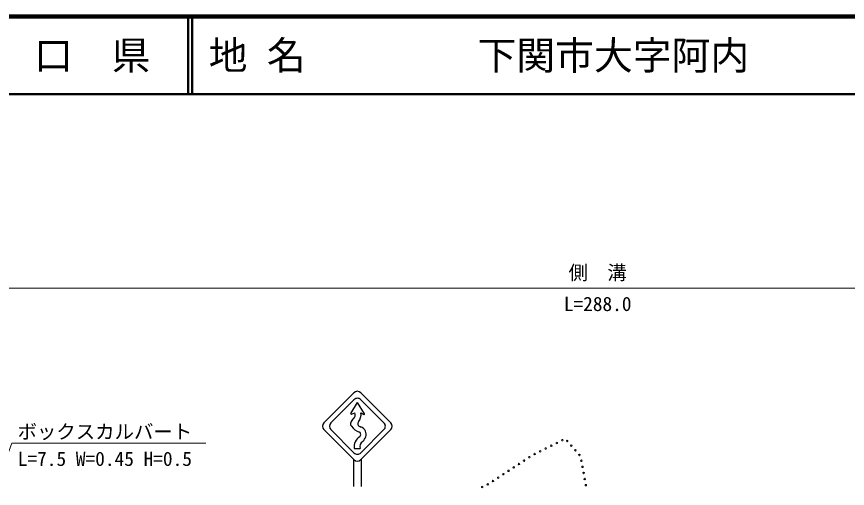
# Model space of a CAD drawing. Units: millimetres, scale not verified. Extents: x 40000 to 680000, y 20000 to 380000.
# Drawn here: x 345630 to 452679, y 319188 to 380000 of the extents above; entities that cross this region are included whole.
import ezdxf
from ezdxf.enums import TextEntityAlignment as Align

# ---------------------------------------------------------------- set-up
doc = ezdxf.new("R2010")
doc.units = ezdxf.units.MM
doc.header["$LTSCALE"] = 1000
for name, color, linetype, lineweight in [('M-STR-HTXT', 7, 'Continuous', 13), ('M-STR-STRC', 7, 'Continuous', 25), ('M-TTL', 2, 'Continuous', 140), ('M-TTL-LINE', 7, 'Continuous', 50), ('M-WORK', 1, 'Continuous', 13)]:
    doc.layers.add(name, color=color, linetype=linetype, lineweight=lineweight)
doc.layers.add('M-TTL-TXT', color=7, linetype='Continuous')
doc.styles.add('ＭＳ ゴシック', font='')
doc.styles.get('ＭＳ ゴシック').set_extended_font_data('MS Gothic')

msp = doc.modelspace()

# ---------------------------------------------------------------- linework, layer by layer
at = {"layer": 'M-STR-HTXT'}
msp.add_line((279461, 345000), (561000, 345000), dxfattribs=at)
msp.add_lwpolyline([(338539, 307214), (345000, 325000), (370000, 325000)], dxfattribs=at)
at = {"layer": 'M-STR-STRC'}
for p, q in [((389099, 331514), (385235, 327650)), ((389990, 331514), (393855, 327650)), ((389099, 330623), (386126, 327650)), ((388692, 328848), (389538, 330239)), ((390465, 328817), (389538, 330239)), ((392964, 327650), (389990, 330623)), ((388765, 328761), (389230, 328943)), ((389995, 328908), (390390, 328729)), ((385235, 326759), (389099, 322894)), ((389099, 323785), (386126, 326759)), ((393855, 326759), (389990, 322894)), ((392964, 326759), (389990, 323785)), ((389140, 324334), (389878, 324334)), ((389045, 322939), (389045, 319439)), ((390045, 322939), (390045, 319439))]:
    msp.add_line(p, q, dxfattribs=at)
for centre, radius, start, end in [((389545, 331069), 630, 45, 135), ((389545, 330178), 630, 45, 135.00015), ((388743, 328817), 60.4, 148.6713, 291.44939), ((388569, 328701), 705, 309.6442, 20.13773), ((388569, 328701), 1441, 320.48022, 8.29105), ((390415, 328784), 60.4, 245.55605, 33.11134), ((385680, 327204), 630, 135, 225), ((386571, 327204), 630, 135.00016, 224.99989), ((389167, 327517), 503, 161.91193, 220.56779), ((389692, 327345), 1056, 129.6442, 161.91193), ((389991, 327527), 403, 140.48022, 249.5806), ((392518, 327204), 630, 314.99995, 45), ((393409, 327204), 630, 315, 45), ((390293, 328158), 1793, 212.70621, 253.97952), ((390371, 328547), 1491, 249.5806, 254.84784), ((389746, 326240), 899, 21.6294, 74.84784), ((389509, 326146), 1154, 308.15279, 21.6294), ((390647, 324559), 1524, 122.04962, 188.49384), ((389746, 326240), 201, 21.6294, 74.84784), ((389731, 326022), 201, 302.04964, 330.80549), ((389509, 326146), 456, 330.80549, 21.6294), ((390647, 324559), 802, 122.04962, 196.31331), ((389545, 324230), 630, 224.99989, 314.99995), ((389545, 323340), 630, 225, 315)]:
    msp.add_arc(centre, radius, start, end, dxfattribs=at)
at = {"layer": 'M-TTL'}
msp.add_line((680000, 380000), (40000, 380000), dxfattribs=at)
at = {"layer": 'M-TTL-LINE'}
for p, q in [((367750, 380000), (367750, 370000)), ((368250, 380000), (368250, 370000)), ((40000, 370000), (680000, 370000))]:
    msp.add_line(p, q, dxfattribs=at)
at = {"layer": 'M-WORK'}
for centre in [(415954, 325409), (413808, 324336), (414523, 324694), (415239, 325051), (416578, 325306), (417103, 324702), (411692, 323209), (412377, 323620), (413092, 323978), (417628, 324098), (418152, 323494), (410354, 322331), (411023, 322770), (418405, 322760), (409017, 321454), (409685, 321893), (418547, 321973), (418688, 321185), (407010, 320137), (407679, 320576), (408348, 321015), (418829, 320398), (405616, 319360), (406338, 319703), (418971, 319610)]:
    msp.add_circle(centre, 100, dxfattribs=at)

# ---------------------------------------------------------------- texts
at = {"layer": 'M-STR-HTXT', "style": 'ＭＳ ゴシック'}
for s, p in [('側\u3000溝', (420500, 347000)), ('ボックスカルバート', (357000, 326500)), ('L=7.5 W=0.45 H=0.5', (357000, 323000))]:
    msp.add_text(s, height=1833, dxfattribs=at).set_placement(p, align=Align.MIDDLE_CENTER)
msp.add_text('L=288.0', height=1833, dxfattribs=at).set_placement((420500, 341500), align=Align.BOTTOM_CENTER)
at = {"layer": 'M-TTL-TXT', "style": 'ＭＳ ゴシック'}
msp.add_text('山\u3000口\u3000県', height=3666, dxfattribs=at).set_placement((350375, 375000), align=Align.MIDDLE_CENTER)
for s, p in [('地 名', (370380, 375000)), ('下関市大字阿内', (405024, 375000))]:
    msp.add_text(s, height=3666, dxfattribs=at).set_placement(p, align=Align.MIDDLE_LEFT)

doc.saveas('drawing.dxf')
